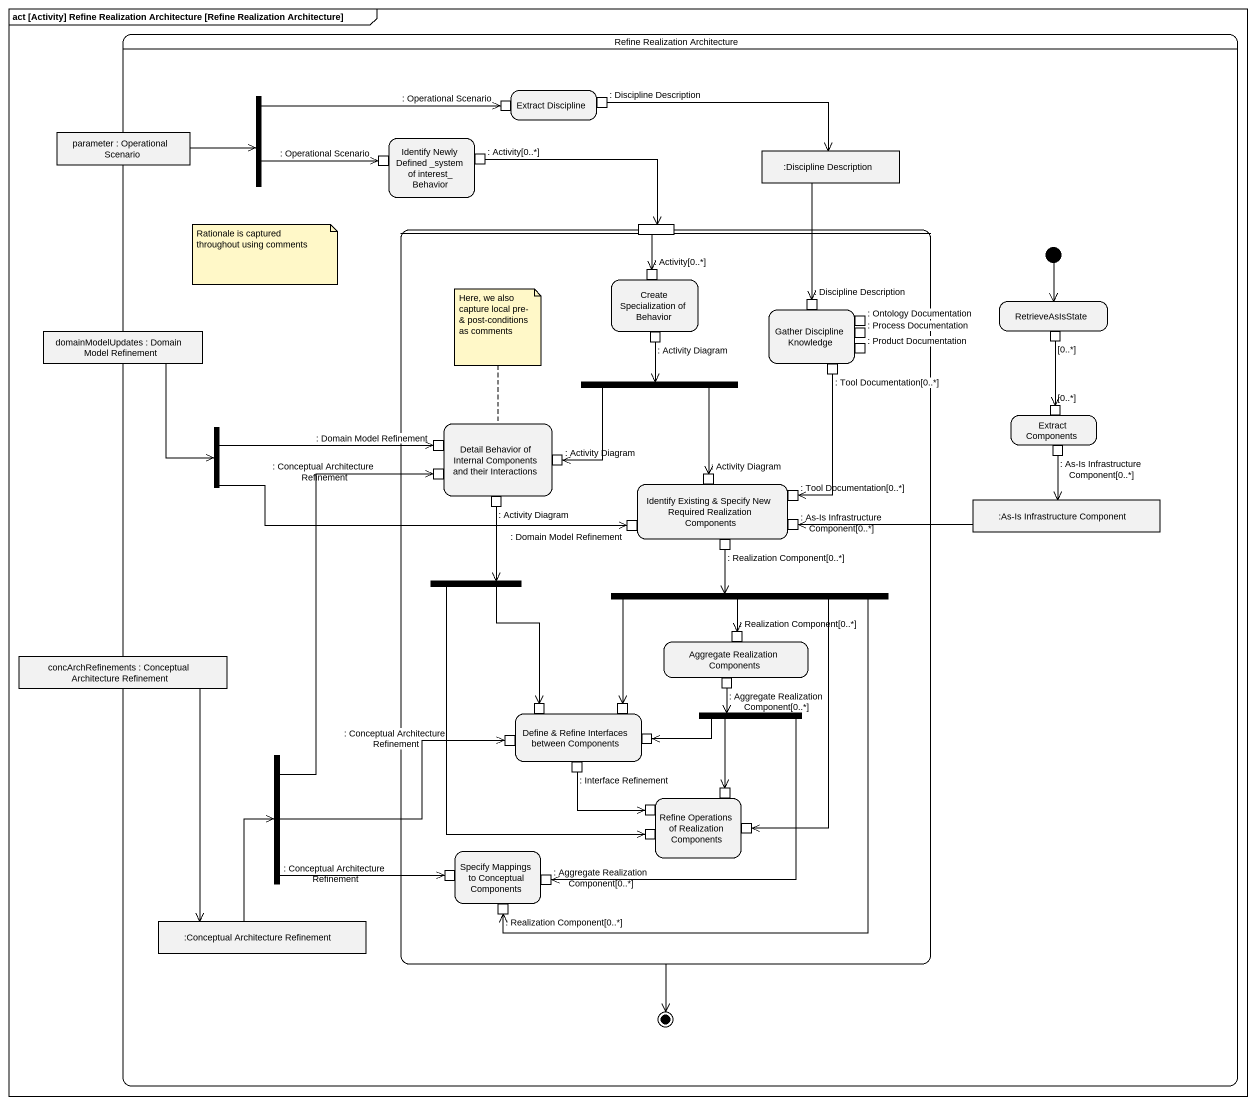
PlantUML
@startuml
mainframe act [Activity] Refine Realization Architecture [Refine Realization Architecture]
hide empty description
state "Refine Realization Architecture" as Refine_Realization {
  state fork1 <<fork>>
  state "Extract Discipline" as Extract_Discipline {
    state ": Operational Scenario" as Operational_Scenario <<inputPin>>
    state ": Discipline Description" as Discipline_Description <<outputPin>>
  }
  state "parameter : Operational Scenario" as parameter <<object>>
  state "Identify Newly Defined _system of interest_ Behavior" as Identify_Newly_Defined {
    state ": Operational Scenario" as Operational_Scenario_2 <<inputPin>>
    state ": Activity[0..*]" as Activity_0 <<outputPin>>
  }
  state ":Discipline Description" as Discipline_Description_2 <<object>>
  state " " as state1 {
    state pin1 <<inputPin>>
    state "Create Specialization of Behavior" as Create_Specialization_of {
      state ": Activity[0..*]" as Activity_0_2 <<inputPin>>
      state ": Activity Diagram" as Activity_Diagram <<outputPin>>
    }
    state "Gather Discipline Knowledge" as Gather_Discipline_Knowledge {
      state ": Discipline Description" as Discipline_Description_3 <<inputPin>>
      state ": Ontology Documentation" as Ontology_Documentation <<outputPin>>
      state ": Process Documentation" as Process_Documentation <<outputPin>>
      state ": Product Documentation" as Product_Documentation <<outputPin>>
      state ": Tool Documentation[0..*]" as Tool_Documentation_0 <<outputPin>>
    }
    state fork2 <<fork>>
    state "Detail Behavior of Internal Components and their Interactions" as Detail_Behavior_of_Internal {
      state ": Conceptual Architecture Refinement" as Conceptual_Architecture <<inputPin>>
      state ": Domain Model Refinement" as Domain_Model_Refinement <<inputPin>>
      state ": Activity Diagram" as Activity_Diagram_2 <<inputPin>>
      state ": Activity Diagram" as Activity_Diagram_4 <<outputPin>>
    }
    state "Identify Existing & Specify New Required Realization Components" as Identify_Existing_Specify {
      state ": Activity Diagram" as Activity_Diagram_3 <<inputPin>>
      state ": Tool Documentation[0..*]" as Tool_Documentation_0_2 <<inputPin>>
      state ": Domain Model Refinement" as Domain_Model_Refinement_2 <<inputPin>>
      state ": Realization Component[0..*]" as Realization_Component_0 <<outputPin>>
      state ": As-Is Infrastructure Component[0..*]" as As_Is_Infrastructure_3 <<inputPin>>
    }
    state fork4 <<fork>>
    state fork5 <<fork>>
    state "Aggregate Realization Components" as Aggregate_Realization {
      state ": Realization Component[0..*]" as Realization_Component_0_2 <<inputPin>>
      state ": Aggregate Realization Component[0..*]" as Aggregate_Realization_2 <<outputPin>>
    }
    state "Define & Refine Interfaces between Components" as Define_Refine_Interfaces {
      state pin2 <<inputPin>>
      state pin3 <<inputPin>>
      state ": Conceptual Architecture Refinement" as Conceptual_Architecture_2 <<inputPin>>
      state pin4 <<inputPin>>
      state ": Interface Refinement" as Interface_Refinement <<outputPin>>
    }
    state fork6 <<fork>>
    state "Refine Operations of Realization Components" as Refine_Operations_of {
      state pin5 <<inputPin>>
      state pin6 <<inputPin>>
      state pin7 <<inputPin>>
      state pin8 <<inputPin>>
    }
    state "Specify Mappings to Conceptual Components" as Specify_Mappings_to {
      state ": Conceptual Architecture Refinement" as Conceptual_Architecture_3 <<inputPin>>
      state ": Aggregate Realization Component[0..*]" as Aggregate_Realization_3 <<inputPin>>
      state ": Realization Component[0..*]" as Realization_Component_0_3 <<inputPin>>
    }
  }
  state RetrieveAsIsState {
    state "[0..*]" as p0 <<outputPin>>
  }
  state "domainModelUpdates : Domain Model Refinement" as domainModelUpdates <<object>>
  state fork3 <<fork>>
  state "Extract Components" as Extract_Components {
    state "[0..*]" as p0_2 <<inputPin>>
    state ": As-Is Infrastructure Component[0..*]" as As_Is_Infrastructure <<outputPin>>
  }
  state ":As-Is Infrastructure Component" as As_Is_Infrastructure_2 <<object>>
  state "concArchRefinements : Conceptual Architecture Refinement" as concArchRefinements <<object>>
  state fork7 <<fork>>
  state ":Conceptual Architecture Refinement" as Conceptual_Architecture_4 <<object>>
  state1 --> [*]
  [*] --> RetrieveAsIsState
}
fork1 -right-> Operational_Scenario
fork1 -right-> Operational_Scenario_2
Discipline_Description -right-> Discipline_Description_2
parameter -right-> fork1
Activity_0 -right-> pin1
Discipline_Description_2 --> Discipline_Description_3
pin1 --> Activity_0_2
domainModelUpdates --> fork3
Activity_Diagram --> fork2
p0 --> p0_2
fork2 --> Activity_Diagram_2
fork2 --> Activity_Diagram_3
Tool_Documentation_0 --> Tool_Documentation_0_2
fork3 -right-> Domain_Model_Refinement
fork3 -right-> Domain_Model_Refinement_2
As_Is_Infrastructure --> As_Is_Infrastructure_2
Activity_Diagram_4 --> fork4
As_Is_Infrastructure_2 -left-> As_Is_Infrastructure_3
Realization_Component_0 --> fork5
fork4 --> pin2
fork4 --> pin8
fork5 --> Realization_Component_0_2
fork5 --> pin3
fork5 --> pin7
fork5 --> Realization_Component_0_3
concArchRefinements --> Conceptual_Architecture_4
Aggregate_Realization_2 --> fork6
fork6 -left-> pin4
fork6 --> pin6
fork6 --> Aggregate_Realization_3
fork7 -up-> Conceptual_Architecture
fork7 -right-> Conceptual_Architecture_2
fork7 -right-> Conceptual_Architecture_3
Interface_Refinement -right-> pin5
Conceptual_Architecture_4 -up-> fork7
note as N1
  Rationale is captured throughout using comments
end note
note top of Detail_Behavior_of_Internal : Here, we also capture local pre- & post-conditions as comments
@enduml
